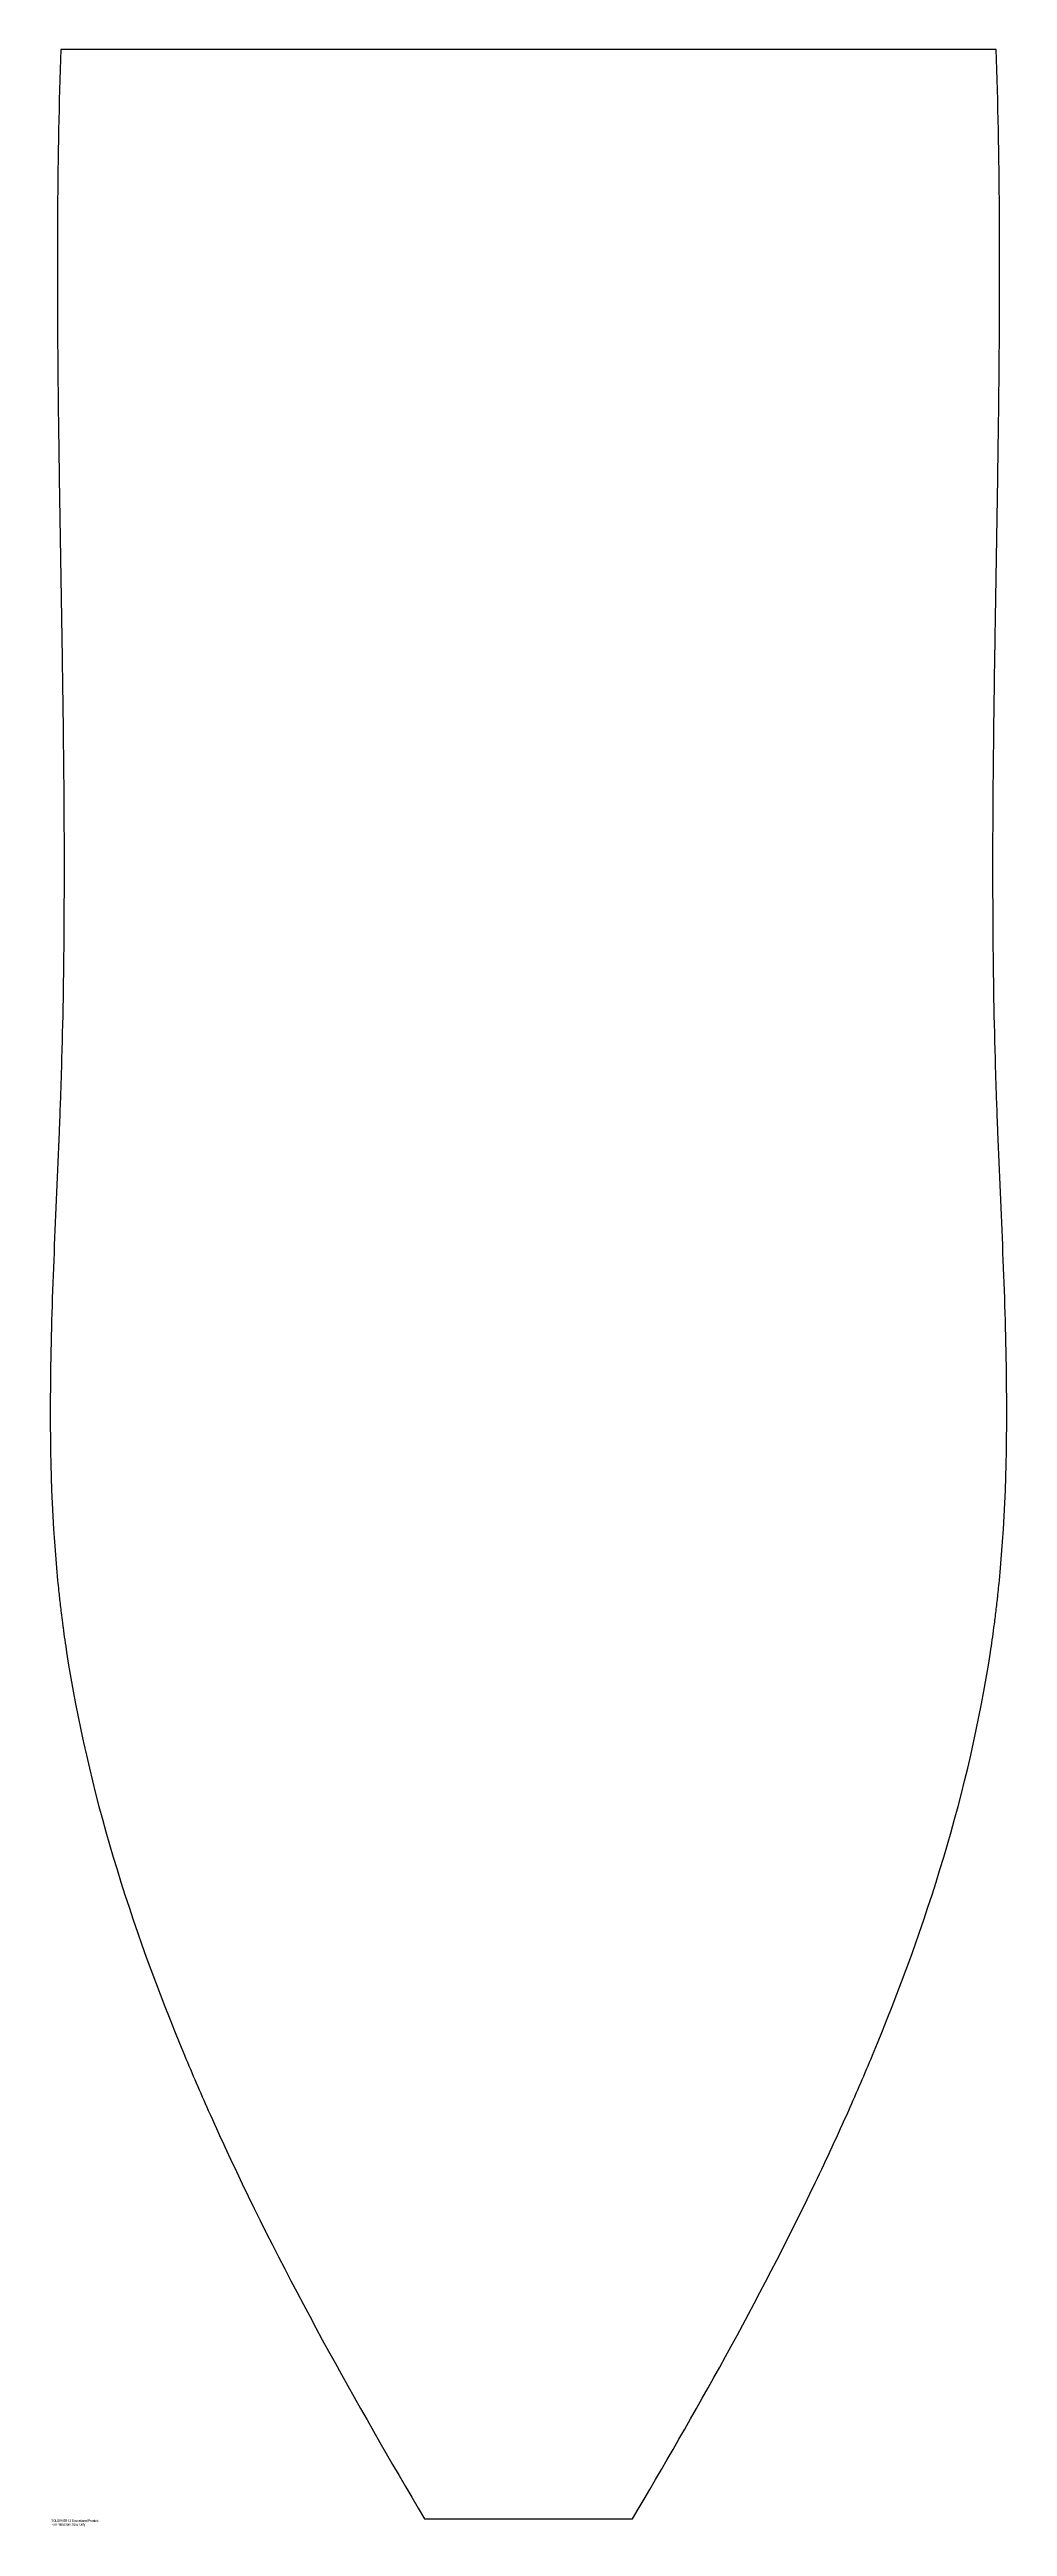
# Model space of a CAD drawing. Header units: metres. Extents: x -0.02 to 1.82, y -4.76 to 0.
import ezdxf

# ---------------------------------------------------------------- set-up
doc = ezdxf.new("R2010")
doc.units = ezdxf.units.M
doc.styles.add('SLDTEXTSTYLE0', font='TXT', dxfattribs={"width": 0.7})

msp = doc.modelspace()

# ---------------------------------------------------------------- linework, layer by layer
at = {"color": 7, "linetype": 'Continuous', "lineweight": 25}
for p, q in [((1.8, 0), (0, 0)), ((0.7, -4.75), (1.1, -4.75))]:
    msp.add_line(p, q, dxfattribs=at)
for points, knots in [([(0, 0), (-0.0035, -0.1032), (-0.0081, -0.3606), (-0.0054, -0.6688), (-0.0013, -0.9254), (0.0009, -1.0537), (0.0024, -1.1435), (0.0035, -1.2204), (0.0053, -1.3488), (0.0067, -1.5157), (0.0062, -1.731), (0.0039, -1.8726), (0.0008, -1.9757), (0.0001, -1.9983), (-0.0013, -2.037), (-0.0082, -2.2176), (-0.0247, -2.5261), (-0.0186, -2.8195), (-0.0042, -2.9626), (-0.002, -2.9832), (0.0004, -3.0039), (0.0028, -3.0229), (0.0062, -3.0483), (0.047, -3.3332), (0.1463, -3.6463), (0.2785, -3.9528), (0.4214, -4.2673), (0.5698, -4.5301), (0.7, -4.75)], [0, 0, 0, 0, 0.0625, 0.15625, 0.1875, 0.21875, 0.234375, 0.242188, 0.265625, 0.3125, 0.34375, 0.396484, 0.398438, 0.40625, 0.410156, 0.421875, 0.515625, 0.59668, 0.600586, 0.603516, 0.609375, 0.613281, 0.615234, 0.625, 0.789062, 0.8125, 0.828125, 1, 1, 1, 1]), ([(1.1, -4.75), (1.2184, -4.5501), (1.3539, -4.3111), (1.4845, -4.0343), (1.5215, -3.9528), (1.6537, -3.6463), (1.753, -3.3332), (1.7941, -3.0467), (1.7974, -3.0213), (1.7998, -3.0023), (1.8016, -2.9864), (1.8032, -2.9721), (1.8043, -2.961), (1.8186, -2.8195), (1.8247, -2.5261), (1.8082, -2.2176), (1.8013, -2.037), (1.7999, -1.9983), (1.7992, -1.9757), (1.7961, -1.8726), (1.7938, -1.731), (1.7933, -1.5157), (1.7947, -1.3488), (1.7968, -1.1948), (1.7989, -1.0665), (1.8013, -0.9254), (1.8054, -0.6688), (1.8081, -0.3606), (1.8035, -0.1032), (1.8, 0)], [0, 0, 0, 0, 0.15625, 0.171875, 0.1875, 0.210938, 0.375, 0.384766, 0.387695, 0.390625, 0.396484, 0.397461, 0.399414, 0.40332, 0.484375, 0.578125, 0.589844, 0.59375, 0.601562, 0.603516, 0.65625, 0.6875, 0.734375, 0.757812, 0.78125, 0.8125, 0.84375, 0.9375, 1, 1, 1, 1])]:
    msp.add_open_spline(points, degree=3, knots=knots, dxfattribs=at)

# ---------------------------------------------------------------- texts
at = {"color": 7, "linetype": 'Continuous', "char_height": 0.004834, "attachment_point": 1, "style": 'SLDTEXTSTYLE0'}
for s, insert in [('SOLIDWORKS Educational Product.', (-0.0181, -4.751)), ('For Instructional Use Only.', (-0.0181, -4.7583))]:
    msp.add_mtext(s, dxfattribs=dict(at, insert=insert))

doc.saveas('drawing.dxf')
